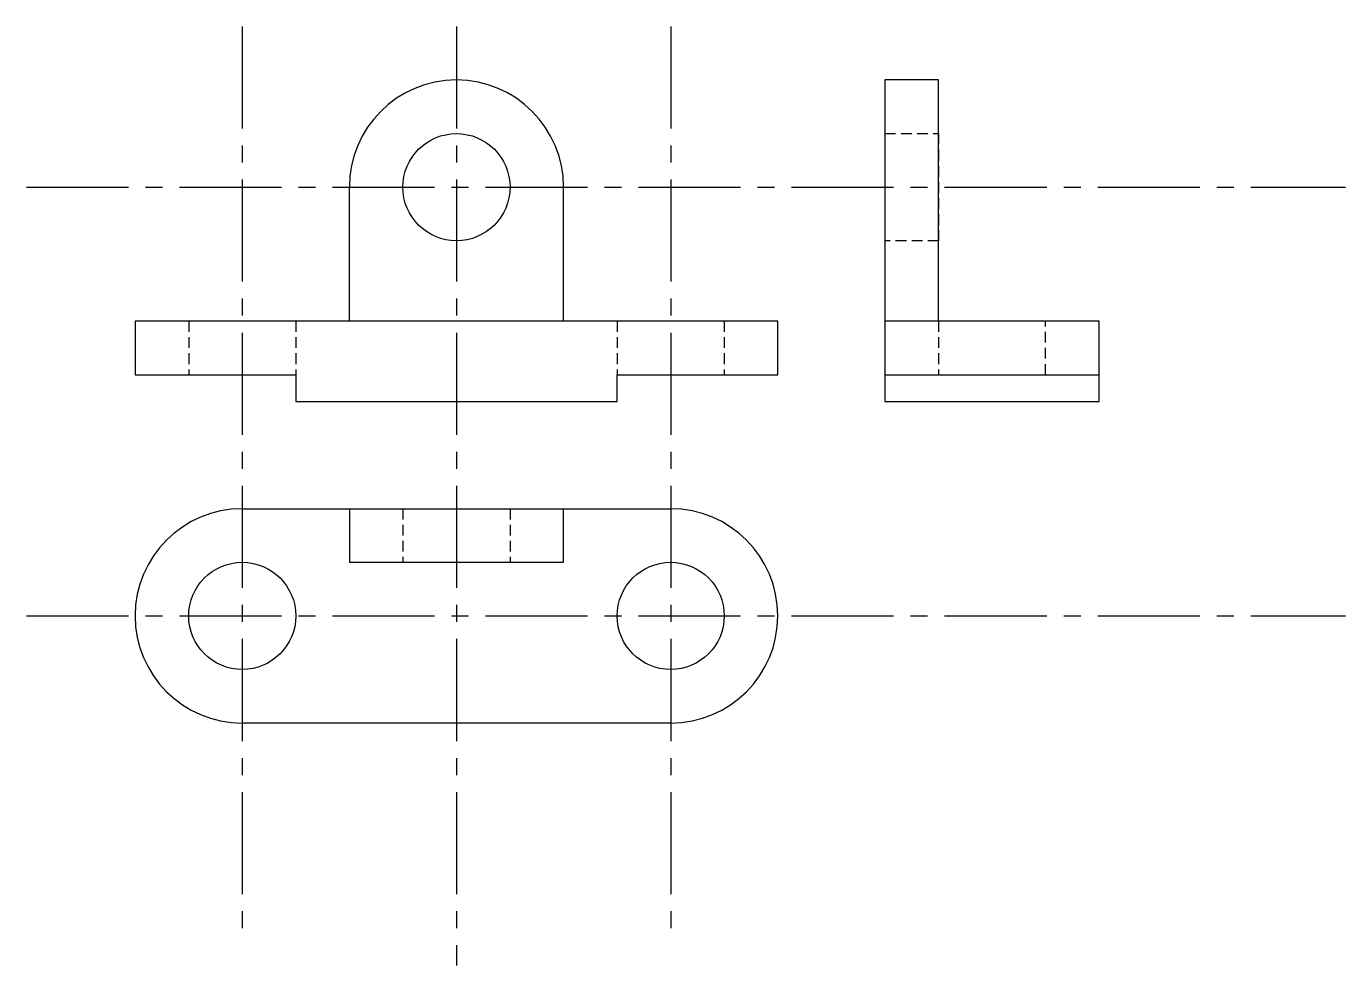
# Model space of a CAD drawing. Header units: millimetres. Extents: x 3350 to 3596, y 1395 to 1570.
import ezdxf

# ---------------------------------------------------------------- set-up
doc = ezdxf.new("R2010")
doc.units = ezdxf.units.MM
doc.linetypes.add('CENTER2', pattern=[28.575, 19.05, -3.175, 3.175, -3.175])
doc.linetypes.add('JIS_02_2.0', pattern=[3, 2, -1])

msp = doc.modelspace()

# ---------------------------------------------------------------- linework, layer by layer
at = {"linetype": 'CENTER2'}
for p, q in [((3390.17, 1570.1), (3390.17, 1400.02)), ((3430.17, 1570.1), (3430.17, 1394.84)), ((3470.17, 1570.1), (3470.17, 1400.02)), ((3349.87, 1540.1), (3596.18, 1540.1)), ((3349.87, 1460.1), (3596.18, 1460.1))]:
    msp.add_line(p, q, dxfattribs=at)
for p, q in [((3520.17, 1560.1), (3510.17, 1560.1)), ((3510.17, 1560.1), (3510.17, 1515.1)), ((3520.17, 1540.1), (3520.17, 1560.1)), ((3410.17, 1515.1), (3410.17, 1540.1)), ((3450.17, 1515.1), (3450.17, 1540.1)), ((3520.17, 1515.1), (3520.17, 1540.1)), ((3490.17, 1515.1), (3370.17, 1515.1)), ((3370.17, 1515.1), (3370.17, 1505.1)), ((3430.17, 1515.1), (3410.17, 1515.1)), ((3490.17, 1505.1), (3490.17, 1515.1)), ((3550.17, 1515.1), (3510.17, 1515.1)), ((3510.17, 1515.1), (3510.17, 1500.1)), ((3550.17, 1500.1), (3550.17, 1515.1)), ((3370.17, 1505.1), (3400.17, 1505.1)), ((3400.17, 1505.1), (3400.17, 1500.1)), ((3460.17, 1500.1), (3460.17, 1505.1)), ((3460.17, 1505.1), (3490.17, 1505.1)), ((3510.17, 1505.1), (3550.17, 1505.1)), ((3400.17, 1500.1), (3460.17, 1500.1)), ((3510.17, 1500.1), (3550.17, 1500.1)), ((3390.17, 1480.1), (3470.17, 1480.1)), ((3410.17, 1480.1), (3410.17, 1470.1)), ((3450.17, 1470.1), (3450.17, 1480.1)), ((3410.17, 1470.1), (3450.17, 1470.1)), ((3470.17, 1440.1), (3390.17, 1440.1))]:
    msp.add_line(p, q)
at = {"linetype": 'JIS_02_2.0'}
for p, q in [((3510.17, 1550.1), (3520.17, 1550.1)), ((3520.17, 1550.1), (3520.17, 1530.1)), ((3520.17, 1530.1), (3510.17, 1530.1)), ((3380.17, 1515.1), (3380.17, 1505.1)), ((3400.17, 1515.1), (3400.17, 1505.1)), ((3460.17, 1515.1), (3460.17, 1505.1)), ((3480.17, 1515.1), (3480.17, 1505.1)), ((3520.17, 1515.1), (3520.17, 1505.1)), ((3540.17, 1505.1), (3540.17, 1515.1)), ((3520.17, 1505.1), (3540.17, 1505.1)), ((3420.17, 1480.1), (3420.17, 1470.1)), ((3440.17, 1480.1), (3440.17, 1470.1))]:
    msp.add_line(p, q, dxfattribs=at)
for centre in [(3430.17, 1540.1), (3390.17, 1460.1), (3470.17, 1460.1)]:
    msp.add_circle(centre, 10)
for centre, start, end in [((3430.17, 1540.1), 0, 180), ((3390.17, 1460.1), 90, 270), ((3470.17, 1460.1), 270, 90)]:
    msp.add_arc(centre, 20, start, end)

doc.saveas('drawing.dxf')
